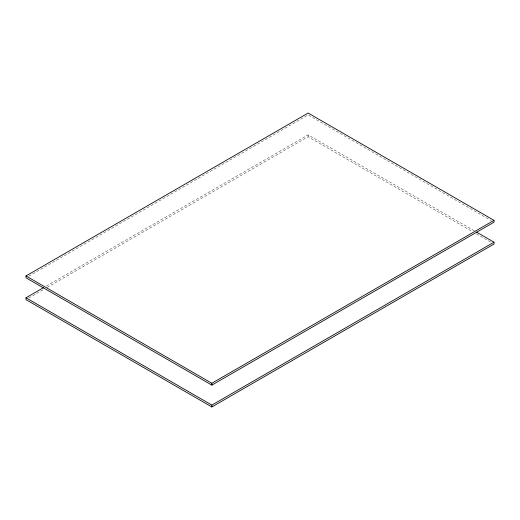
<?xml version="1.0" encoding="UTF-8"?>
<svg xmlns="http://www.w3.org/2000/svg" width="520" height="520" viewBox="0 0 520 520"><rect width="100%" height="100%" fill="white"/><g stroke="black" fill="none" stroke-linecap="round" stroke-linejoin="round"><path stroke-width="0.39" stroke-dasharray="2.6 1.95" d="M28.814 276.185L308.139 114.913L491.192 220.597M46.404 286L308.139 134.888L474.363 230.854M28.814 298.025L44.291 289.088M47.105 287.463L308.139 136.76L472.257 231.511M476.463 233.935L491.192 242.444M308.139 134.888L308.139 136.76"/><path stroke-width="0.78" d="M26 275.938L308.139 113.048L494 220.35L494 222.222L211.861 385.112L26 277.81L26 275.938L211.861 383.24L494 220.35M476.463 232.069L494 242.19L494 244.062L211.861 406.952L26 299.65L26 297.778L43.589 287.625M26 297.778L211.861 405.087L494 242.19M211.861 383.24L211.861 385.112M211.861 405.087L211.861 406.952"/></g></svg>
